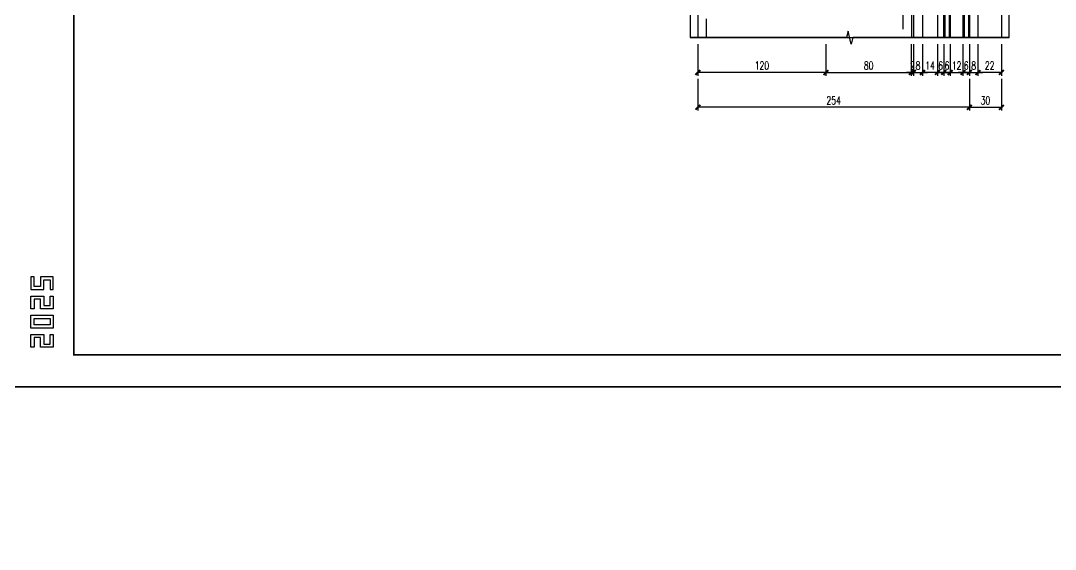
# Model space of a CAD drawing. Extents: x -160106 to 966792, y -663931 to 1550022.
# Drawn here: x -88229 to -87260, y -86977 to -86482 of the extents above; entities that cross this region are included whole.
import ezdxf
from ezdxf.enums import TextEntityAlignment as Align
from ezdxf.xclip import XClip

# ---------------------------------------------------------------- set-up
doc = ezdxf.new("R2010")
doc.units = 0
doc.linetypes.add('ZN-DASH', pattern=[0.35, 0.25, -0.1])
for name, color, linetype in [('!ZN1-填充-8', 8, 'Continuous'), ('!ZN3-玻璃幕墙-4', 4, 'Continuous'), ('!ZN4-辅助材料-1', 1, 'Continuous'), ('!ZN5-钢材投影-40', 40, 'Continuous'), ('!ZN5-铝材投影-112', 112, 'Continuous'), ('!ZN6-虚线-8', 8, 'ZN-DASH'), ('0-cxFrame', 155, 'Continuous'), ('3符号', 173, 'Continuous'), ('DIM', 173, 'Continuous')]:
    doc.layers.add(name, color=color, linetype=linetype)
doc.layers.add('0-cxText', color=131, linetype='Continuous', lineweight=25)
doc.styles.add('cx_tuming', font='simhei.ttf')
doc.styles.add('cx_tuqian1', font='')
doc.styles.add('DHTEXT-1', font='ROMANS.shx', dxfattribs={"width": 0.7, "bigfont": 'CHINESE.shx'})
doc.styles.add('黑体', font='simhei.ttf', dxfattribs={"height": 12})
doc.styles.get('cx_tuqian1').set_extended_font_data('SimSun')
doc.dimstyles.new('ZN3', dxfattribs={"dimscale": 3, "dimtxt": 2.5, "dimasz": 1.5, "dimexe": 1, "dimexo": 2, "dimgap": 0.9, "dimtad": 1, "dimdec": 0, "dimdsep": 46, "dimtxsty": 'DHTEXT-1', "dimblk": 'ARCHTICK', "dimcen": 2.5, "dimclrd": 173, "dimclre": 173, "dimclrt": 7, "dimazin": 2, "dimtfac": 1, "dimtix": 1, "dimtmove": 2, "dimatfit": 3, "dimfxl": 0, "dimarcsym": 0})

# ---------------------------------------------------------------- blocks, each defined once
blk = doc.blocks.new('*U2367')
at = {"layer": '!ZN1-填充-8'}
h = blk.add_hatch(dxfattribs=at)
h.set_pattern_fill('ANSI37', color=256, scale=0.5, style=0)
h.set_pattern_definition([(45, (6, 0), (-1.12253, 1.12253), []), (135, (6, 0), (-1.12253, -1.12253), [])])
h.paths.add_polyline_path([(0, 5), (0, 19), (1, 18), (14, 18), (14, 17.75), (12, 15.75), (12, 8.25), (14, 6.25), (14, 6), (1, 6)])
h = blk.add_hatch(dxfattribs=at)
h.set_pattern_fill('DOTS', color=8, style=0)
h.set_pattern_definition([(0, (6, 0), (0.79375, 1.5875), [0, -1.5875])])
h.paths.add_polyline_path([(13, 15.34), (13, 8.66), (14.41, 7.25), (17.8, 7.25), (17.8, 16.75), (14.41, 16.75)])
for points in [[(18.75, 18), (14, 18), (14, 17.75), (18.75, 17.75)], [(18.75, 6.25), (14, 6.25), (14, 6), (18.75, 6)]]:
    blk.add_hatch(color=256, dxfattribs=at).paths.add_polyline_path(points)
for p, q in [((0, 23), (310.96, 23)), ((0, 19), (310.96, 19)), ((0, 5), (310.96, 5)), ((0, 1), (310.96, 1))]:
    blk.add_line(p, q, dxfattribs=at)
at = {"layer": '!ZN3-玻璃幕墙-4'}
for points in [[(310.96, 24), (1, 24), (0, 23), (0, 19), (1, 18), (310.96, 18)], [(310.96, 6), (1, 6), (0, 5), (0, 1), (1, 0), (310.96, 0)]]:
    blk.add_lwpolyline(points, dxfattribs=at)
at = {"layer": '!ZN4-辅助材料-1'}
for points in [[(0, 5), (0, 19), (1, 18), (14, 18), (14, 17.75), (12, 15.75), (12, 8.25), (12, 8.25), (14, 6.25), (14, 6), (1, 6), (0, 5)], [(12, 15.75), (12, 8.25), (14, 6.25), (19, 6.25), (19, 17.75), (14, 17.75)], [(13, 15.34), (13, 8.66), (14.41, 7.25), (17.8, 7.25), (17.8, 16.75), (14.41, 16.75)], [(18.75, 18), (14, 18), (14, 17.75), (18.75, 17.75)], [(18.75, 6.25), (14, 6.25), (14, 6), (18.75, 6)]]:
    blk.add_lwpolyline(points, close=True, dxfattribs=at)
blk.add_lwpolyline([(18.4, 17.75), (18.4, 17.65), (14.04, 17.65), (12.1, 15.71), (12.1, 8.29), (14.04, 6.35), (18.4, 6.35), (18.4, 6.25), (18.4, 6.35)], dxfattribs=at)
at = {"layer": 'Defpoints', "color": 250}
for p in [(0, 24), (0, 18), (0, 6), (0, 0), (12, 6)]:
    blk.add_point(p, dxfattribs=at)
blk = doc.blocks.new('*U1001')
at = {"layer": '!ZN1-填充-8'}
for p, q in [((0, 23), (2653.04, 23)), ((0, 1), (2653.04, 1))]:
    blk.add_line(p, q, dxfattribs=at)
at = {"layer": '!ZN3-玻璃幕墙-4'}
for points in [[(2653.04, 24), (1, 24), (0, 23), (0, 19), (1, 18), (2653.04, 18)], [(2653.04, 6), (1, 6), (0, 5), (0, 1), (1, 0), (2653.04, 0)]]:
    blk.add_lwpolyline(points, dxfattribs=at)
blk = doc.blocks.new('20250825140909')
at = {"layer": '!ZN5-钢材投影-40', "ltscale": 0.3}
for p, q in [((-2454.46, 3318.96), (-2454.46, 2681.04)), ((-2254.46, 3318.96), (-2254.46, 2681.04)), ((-2454.46, 2681.04), (-2454.46, -30)), ((-2254.46, 2681.04), (-2254.46, -30))]:
    blk.add_line(p, q, dxfattribs=at)
at = {"layer": '!ZN5-铝材投影-112'}
for p, q in [((-2192.06, 3318.96), (-2192.06, 2681.04)), ((-2170.06, 3318.96), (-2170.06, 2681.04)), ((-2252.46, 2960), (-2252.46, 2681.04)), ((-2243.96, 2960), (-2243.96, 2681.04)), ((-2230.06, 2960), (-2230.06, 2681.04)), ((-2252.46, 60), (-2252.46, 2681.04)), ((-2243.96, 60), (-2243.96, 2681.04)), ((-2230.06, 60), (-2230.06, 2681.04)), ((-2192.06, 2681.04), (-2192.06, 11.83)), ((-2170.06, 2681.04), (-2170.06, 11.83))]:
    blk.add_line(p, q, dxfattribs=at)
at = {"layer": '!ZN6-虚线-8', "color": 8, "linetype": 'ZN-DASH', "ltscale": 70}
for p, q in [((-2446.46, 2681.04), (-2446.46, 3318.96)), ((-2262.46, 3318.96), (-2262.46, 2681.04)), ((-2446.46, -30), (-2446.46, 2681.04)), ((-2262.46, 2681.04), (-2262.46, -30))]:
    blk.add_line(p, q, dxfattribs=at)
at = {"layer": '!ZN3-玻璃幕墙-4', "xscale": -1.000000000000007, "rotation": 90}
blk.add_blockref('*U2367', (-2200.06, 2992), dxfattribs=at)
at = {"layer": '!ZN3-玻璃幕墙-4', "rotation": 90}
blk.add_blockref('*U1001', (-2200.06, 28), dxfattribs=at)
blk = doc.blocks.new('TK22.A2 L(Dragon)')
at = {"layer": '0-cxFrame', "color": 7, "const_width": 0.5}
blk.add_lwpolyline([(0, 0), (-594, 0), (-594, 420), (0, 420)], close=True, dxfattribs=at)
at = {"layer": '0-cxFrame', "const_width": 0.5}
blk.add_lwpolyline([(-80, 10), (-574, 10), (-574, 410), (-80, 410)], close=True, dxfattribs=at)
at = {"layer": 'Defpoints', "color": 2}
for points in [[(-586.37, 34.37), (-587.37, 34.37), (-587.37, 30.37), (-583.37, 30.37), (-583.37, 33.37), (-581.37, 33.37), (-581.37, 30.37), (-580.37, 30.37), (-580.37, 34.37), (-584.37, 34.37), (-584.37, 31.37), (-586.37, 31.37), (-586.37, 34.37)], [(-586.37, 24.37), (-587.37, 24.37), (-587.37, 28.37), (-583.37, 28.37), (-583.37, 25.37), (-581.37, 25.37), (-581.37, 28.37), (-580.37, 28.37), (-580.37, 24.37), (-584.37, 24.37), (-584.37, 27.37), (-586.37, 27.37), (-586.37, 24.37)], [(-586.37, 12.37), (-587.37, 12.37), (-587.37, 16.37), (-583.37, 16.37), (-583.37, 13.37), (-581.37, 13.37), (-581.37, 16.37), (-580.37, 16.37), (-580.37, 12.37), (-584.37, 12.37), (-584.37, 15.37), (-586.37, 15.37), (-586.37, 12.37)]]:
    blk.add_lwpolyline(points, dxfattribs=at)
for points in [[(-587.37, 18.37), (-587.37, 22.37), (-580.37, 22.37), (-580.37, 18.37)], [(-586.37, 19.37), (-586.37, 21.37), (-581.37, 21.37), (-581.37, 19.37)]]:
    blk.add_lwpolyline(points, close=True, dxfattribs=at)
at = {"style": '黑体', "flags": 4}
blk.add_attdef('图幅', text='', height=3.3, dxfattribs=at).set_placement((-40, 3), align=Align.RIGHT)
at = {"layer": '0-cxText', "flags": 4}
for tag, height, style, p in [('建设单位', 3.5, 'cx_tuming', (-45, 240)), ('项目名称', 3.5, 'cx_tuming', (-45, 210)), ('子项名称', 3.5, 'cx_tuming', (-45, 180)), ('工程编号', 3.3, 'cx_tuqian1', (-35, 165)), ('图名1', 3.5, 'cx_tuming', (-45, 87)), ('图名2', 3.5, 'cx_tuming', (-45, 79)), ('图名3', 3.5, 'cx_tuming', (-45, 71)), ('出图日期', 3.3, 'cx_tuqian1', (-39, 60)), ('专业', 3.3, 'cx_tuqian1', (-55, 52)), ('图号', 3.3, 'cx_tuqian1', (-55, 44)), ('版次', 3.3, 'cx_tuqian1', (-20, 44))]:
    blk.add_attdef(tag, text='', height=height, dxfattribs=dict(at, style=style)).set_placement(p, align=Align.MIDDLE)
at = {"layer": 'Defpoints', "color": 6, "flags": 4}
for tag, height, style, p in [('tufu', 3.3, '黑体', (-12, 12)), ('dwfname', 4, 'cx_tuqian1', (-80, 3))]:
    blk.add_attdef(tag, text='', height=height, dxfattribs=dict(at, style=style)).set_placement(p, align=Align.RIGHT)
blk = doc.blocks.new('_ArchTick')
at = {"color": 0, "linetype": 'ByBlock', "const_width": 0.4}
blk.add_lwpolyline([(-0.5, -0.5), (0.5, 0.5)], dxfattribs=at)
blk = doc.blocks.new('*D1127')
at = {"layer": 'Defpoints', "color": 0, "ltscale": 30, "transparency": 16777216}
for p in [(-87346.25, -86498.21), (-87340.25, -86498.21), (-87346.25, -86530.81)]:
    blk.add_point(p, dxfattribs=at)
at = {"layer": 'DIM', "color": 173, "linetype": 'ByBlock', "lineweight": -2, "ltscale": 30, "transparency": 16777216}
for p, q in [((-87346.25, -86504.21), (-87346.25, -86533.81)), ((-87340.25, -86504.21), (-87340.25, -86533.81)), ((-87346.25, -86530.81), (-87350.75, -86530.81)), ((-87340.25, -86530.81), (-87346.25, -86530.81)), ((-87340.25, -86530.81), (-87335.75, -86530.81))]:
    blk.add_line(p, q, dxfattribs=at)
at = {"layer": 'DIM', "color": 173, "lineweight": -2, "ltscale": 30, "transparency": 16777216, "xscale": 4.5, "yscale": 4.5, "zscale": 4.5}
blk.add_blockref('_ArchTick', (-87346.25, -86530.81), dxfattribs=at)
at = {"layer": 'DIM', "color": 173, "lineweight": -2, "ltscale": 30, "transparency": 16777216, "xscale": 4.5, "yscale": 4.5, "zscale": 4.5, "rotation": 180}
blk.add_blockref('_ArchTick', (-87340.25, -86530.81), dxfattribs=at)
at = {"layer": 'DIM', "color": 7, "ltscale": 30, "transparency": 16777216, "insert": (-87343.25, -86524.36), "char_height": 7.5, "attachment_point": 5, "style": 'DHTEXT-1'}
blk.add_mtext('6', dxfattribs=at)
blk = doc.blocks.new('*D1128')
at = {"layer": 'Defpoints', "color": 0, "ltscale": 30, "transparency": 16777216}
for p in [(-87358.25, -86498.21), (-87346.25, -86498.21), (-87346.25, -86530.81)]:
    blk.add_point(p, dxfattribs=at)
at = {"layer": 'DIM', "color": 173, "linetype": 'ByBlock', "lineweight": -2, "ltscale": 30, "transparency": 16777216}
for p, q in [((-87358.25, -86504.21), (-87358.25, -86533.81)), ((-87346.25, -86504.21), (-87346.25, -86533.81)), ((-87358.25, -86530.81), (-87362.75, -86530.81)), ((-87358.25, -86530.81), (-87346.25, -86530.81)), ((-87346.25, -86530.81), (-87341.75, -86530.81))]:
    blk.add_line(p, q, dxfattribs=at)
at = {"layer": 'DIM', "color": 173, "lineweight": -2, "ltscale": 30, "transparency": 16777216, "xscale": 4.5, "yscale": 4.5, "zscale": 4.5}
blk.add_blockref('_ArchTick', (-87358.25, -86530.81), dxfattribs=at)
at = {"layer": 'DIM', "color": 173, "lineweight": -2, "ltscale": 30, "transparency": 16777216, "xscale": 4.5, "yscale": 4.5, "zscale": 4.5, "rotation": 180}
blk.add_blockref('_ArchTick', (-87346.25, -86530.81), dxfattribs=at)
at = {"layer": 'DIM', "color": 7, "ltscale": 30, "transparency": 16777216, "insert": (-87352.25, -86524.36), "char_height": 7.5, "attachment_point": 5, "style": 'DHTEXT-1'}
blk.add_mtext('12', dxfattribs=at)
blk = doc.blocks.new('*D1129')
at = {"layer": 'Defpoints', "color": 0, "ltscale": 30, "transparency": 16777216}
for p in [(-87364.25, -86498.21), (-87358.25, -86498.21), (-87364.25, -86530.81)]:
    blk.add_point(p, dxfattribs=at)
at = {"layer": 'DIM', "color": 173, "linetype": 'ByBlock', "lineweight": -2, "ltscale": 30, "transparency": 16777216}
for p, q in [((-87364.25, -86504.21), (-87364.25, -86533.81)), ((-87358.25, -86504.21), (-87358.25, -86533.81)), ((-87364.25, -86530.81), (-87368.75, -86530.81)), ((-87358.25, -86530.81), (-87364.25, -86530.81)), ((-87358.25, -86530.81), (-87353.75, -86530.81))]:
    blk.add_line(p, q, dxfattribs=at)
at = {"layer": 'DIM', "color": 173, "lineweight": -2, "ltscale": 30, "transparency": 16777216, "xscale": 4.5, "yscale": 4.5, "zscale": 4.5}
blk.add_blockref('_ArchTick', (-87364.25, -86530.81), dxfattribs=at)
at = {"layer": 'DIM', "color": 173, "lineweight": -2, "ltscale": 30, "transparency": 16777216, "xscale": 4.5, "yscale": 4.5, "zscale": 4.5, "rotation": 180}
blk.add_blockref('_ArchTick', (-87358.25, -86530.81), dxfattribs=at)
at = {"layer": 'DIM', "color": 7, "ltscale": 30, "transparency": 16777216, "insert": (-87361.25, -86524.36), "char_height": 7.5, "attachment_point": 5, "style": 'DHTEXT-1'}
blk.add_mtext('6', dxfattribs=at)
blk = doc.blocks.new('*D1130')
at = {"layer": 'Defpoints', "color": 0, "ltscale": 30, "transparency": 16777216}
for p in [(-87370.25, -86498.21), (-87364.25, -86498.21), (-87364.25, -86530.81)]:
    blk.add_point(p, dxfattribs=at)
at = {"layer": 'DIM', "color": 173, "linetype": 'ByBlock', "lineweight": -2, "ltscale": 30, "transparency": 16777216}
for p, q in [((-87370.25, -86504.21), (-87370.25, -86533.81)), ((-87364.25, -86504.21), (-87364.25, -86533.81)), ((-87370.25, -86530.81), (-87374.75, -86530.81)), ((-87370.25, -86530.81), (-87364.25, -86530.81)), ((-87364.25, -86530.81), (-87359.75, -86530.81))]:
    blk.add_line(p, q, dxfattribs=at)
at = {"layer": 'DIM', "color": 173, "lineweight": -2, "ltscale": 30, "transparency": 16777216, "xscale": 4.5, "yscale": 4.5, "zscale": 4.5}
blk.add_blockref('_ArchTick', (-87370.25, -86530.81), dxfattribs=at)
at = {"layer": 'DIM', "color": 173, "lineweight": -2, "ltscale": 30, "transparency": 16777216, "xscale": 4.5, "yscale": 4.5, "zscale": 4.5, "rotation": 180}
blk.add_blockref('_ArchTick', (-87364.25, -86530.81), dxfattribs=at)
at = {"layer": 'DIM', "color": 7, "ltscale": 30, "transparency": 16777216, "insert": (-87367.25, -86524.36), "char_height": 7.5, "attachment_point": 5, "style": 'DHTEXT-1'}
blk.add_mtext('6', dxfattribs=at)
blk = doc.blocks.new('*D1131')
at = {"layer": 'Defpoints', "color": 0, "ltscale": 30, "transparency": 16777216}
for p in [(-87384.15, -86498.21), (-87370.25, -86498.21), (-87384.15, -86530.81)]:
    blk.add_point(p, dxfattribs=at)
at = {"layer": 'DIM', "color": 173, "linetype": 'ByBlock', "lineweight": -2, "ltscale": 30, "transparency": 16777216}
for p, q in [((-87384.15, -86504.21), (-87384.15, -86533.81)), ((-87370.25, -86504.21), (-87370.25, -86533.81)), ((-87370.25, -86530.81), (-87384.15, -86530.81))]:
    blk.add_line(p, q, dxfattribs=at)
at = {"layer": 'DIM', "color": 173, "lineweight": -2, "ltscale": 30, "transparency": 16777216, "xscale": 4.5, "yscale": 4.5, "zscale": 4.5, "rotation": 180}
blk.add_blockref('_ArchTick', (-87384.15, -86530.81), dxfattribs=at)
at = {"layer": 'DIM', "color": 173, "lineweight": -2, "ltscale": 30, "transparency": 16777216, "xscale": 4.5, "yscale": 4.5, "zscale": 4.5}
blk.add_blockref('_ArchTick', (-87370.25, -86530.81), dxfattribs=at)
at = {"layer": 'DIM', "color": 7, "ltscale": 30, "transparency": 16777216, "insert": (-87377.2, -86524.36), "char_height": 7.5, "attachment_point": 5, "style": 'DHTEXT-1'}
blk.add_mtext('14', dxfattribs=at)
blk = doc.blocks.new('*D1132')
at = {"layer": 'Defpoints', "color": 0, "ltscale": 30, "transparency": 16777216}
for p in [(-87392.65, -86498.21), (-87384.15, -86498.21), (-87384.15, -86530.81)]:
    blk.add_point(p, dxfattribs=at)
at = {"layer": 'DIM', "color": 173, "linetype": 'ByBlock', "lineweight": -2, "ltscale": 30, "transparency": 16777216}
for p, q in [((-87392.65, -86504.21), (-87392.65, -86533.81)), ((-87384.15, -86504.21), (-87384.15, -86533.81)), ((-87392.65, -86530.81), (-87397.15, -86530.81)), ((-87392.65, -86530.81), (-87384.15, -86530.81)), ((-87384.15, -86530.81), (-87379.65, -86530.81))]:
    blk.add_line(p, q, dxfattribs=at)
at = {"layer": 'DIM', "color": 173, "lineweight": -2, "ltscale": 30, "transparency": 16777216, "xscale": 4.5, "yscale": 4.5, "zscale": 4.5}
blk.add_blockref('_ArchTick', (-87392.65, -86530.81), dxfattribs=at)
at = {"layer": 'DIM', "color": 173, "lineweight": -2, "ltscale": 30, "transparency": 16777216, "xscale": 4.5, "yscale": 4.5, "zscale": 4.5, "rotation": 180}
blk.add_blockref('_ArchTick', (-87384.15, -86530.81), dxfattribs=at)
at = {"layer": 'DIM', "color": 7, "ltscale": 30, "transparency": 16777216, "insert": (-87388.4, -86524.36), "char_height": 7.5, "attachment_point": 5, "style": 'DHTEXT-1'}
blk.add_mtext('8', dxfattribs=at)
blk = doc.blocks.new('*D1133')
at = {"layer": 'Defpoints', "color": 0, "ltscale": 30, "transparency": 16777216}
for p in [(-87394.65, -86498.21), (-87392.65, -86498.21), (-87394.65, -86530.81)]:
    blk.add_point(p, dxfattribs=at)
at = {"layer": 'DIM', "color": 173, "linetype": 'ByBlock', "lineweight": -2, "ltscale": 30, "transparency": 16777216}
for p, q in [((-87394.65, -86504.21), (-87394.65, -86533.81)), ((-87392.65, -86504.21), (-87392.65, -86533.81)), ((-87394.65, -86530.81), (-87399.15, -86530.81)), ((-87392.65, -86530.81), (-87394.65, -86530.81)), ((-87392.65, -86530.81), (-87388.15, -86530.81))]:
    blk.add_line(p, q, dxfattribs=at)
at = {"layer": 'DIM', "color": 173, "lineweight": -2, "ltscale": 30, "transparency": 16777216, "xscale": 4.5, "yscale": 4.5, "zscale": 4.5}
blk.add_blockref('_ArchTick', (-87394.65, -86530.81), dxfattribs=at)
at = {"layer": 'DIM', "color": 173, "lineweight": -2, "ltscale": 30, "transparency": 16777216, "xscale": 4.5, "yscale": 4.5, "zscale": 4.5, "rotation": 180}
blk.add_blockref('_ArchTick', (-87392.65, -86530.81), dxfattribs=at)
at = {"layer": 'DIM', "color": 7, "ltscale": 30, "transparency": 16777216, "insert": (-87393.65, -86524.36), "char_height": 7.5, "attachment_point": 5, "style": 'DHTEXT-1'}
blk.add_mtext('2', dxfattribs=at)
blk = doc.blocks.new('*D1134')
at = {"layer": 'Defpoints', "color": 0, "ltscale": 30, "transparency": 16777216}
for p in [(-87474.65, -86498.21), (-87394.65, -86498.21), (-87394.65, -86530.81)]:
    blk.add_point(p, dxfattribs=at)
at = {"layer": 'DIM', "color": 173, "linetype": 'ByBlock', "lineweight": -2, "ltscale": 30, "transparency": 16777216}
for p, q in [((-87474.65, -86504.21), (-87474.65, -86533.81)), ((-87394.65, -86504.21), (-87394.65, -86533.81)), ((-87474.65, -86530.81), (-87394.65, -86530.81))]:
    blk.add_line(p, q, dxfattribs=at)
at = {"layer": 'DIM', "color": 173, "lineweight": -2, "ltscale": 30, "transparency": 16777216, "xscale": 4.5, "yscale": 4.5, "zscale": 4.5, "rotation": 180}
blk.add_blockref('_ArchTick', (-87474.65, -86530.81), dxfattribs=at)
at = {"layer": 'DIM', "color": 173, "lineweight": -2, "ltscale": 30, "transparency": 16777216, "xscale": 4.5, "yscale": 4.5, "zscale": 4.5}
blk.add_blockref('_ArchTick', (-87394.65, -86530.81), dxfattribs=at)
at = {"layer": 'DIM', "color": 7, "ltscale": 30, "transparency": 16777216, "insert": (-87434.65, -86524.36), "char_height": 7.5, "attachment_point": 5, "style": 'DHTEXT-1'}
blk.add_mtext('80', dxfattribs=at)
blk = doc.blocks.new('*D1135')
at = {"layer": 'Defpoints', "color": 0, "ltscale": 30, "transparency": 16777216}
for p in [(-87594.65, -86498.21), (-87474.65, -86498.21), (-87594.65, -86530.81)]:
    blk.add_point(p, dxfattribs=at)
at = {"layer": 'DIM', "color": 173, "linetype": 'ByBlock', "lineweight": -2, "ltscale": 30, "transparency": 16777216}
for p, q in [((-87594.65, -86504.21), (-87594.65, -86533.81)), ((-87474.65, -86504.21), (-87474.65, -86533.81)), ((-87474.65, -86530.81), (-87594.65, -86530.81))]:
    blk.add_line(p, q, dxfattribs=at)
at = {"layer": 'DIM', "color": 173, "lineweight": -2, "ltscale": 30, "transparency": 16777216, "xscale": 4.5, "yscale": 4.5, "zscale": 4.5, "rotation": 180}
blk.add_blockref('_ArchTick', (-87594.65, -86530.81), dxfattribs=at)
at = {"layer": 'DIM', "color": 173, "lineweight": -2, "ltscale": 30, "transparency": 16777216, "xscale": 4.5, "yscale": 4.5, "zscale": 4.5}
blk.add_blockref('_ArchTick', (-87474.65, -86530.81), dxfattribs=at)
at = {"layer": 'DIM', "color": 7, "ltscale": 30, "transparency": 16777216, "insert": (-87534.65, -86524.36), "char_height": 7.5, "attachment_point": 5, "style": 'DHTEXT-1'}
blk.add_mtext('120', dxfattribs=at)
blk = doc.blocks.new('*D1136')
at = {"layer": 'Defpoints', "color": 0, "ltscale": 30, "transparency": 16777216}
for p in [(-87340.25, -86498.21), (-87332.25, -86498.21), (-87332.25, -86530.81)]:
    blk.add_point(p, dxfattribs=at)
at = {"layer": 'DIM', "color": 173, "linetype": 'ByBlock', "lineweight": -2, "ltscale": 30, "transparency": 16777216}
for p, q in [((-87340.25, -86504.21), (-87340.25, -86533.81)), ((-87332.25, -86504.21), (-87332.25, -86533.81)), ((-87340.25, -86530.81), (-87344.75, -86530.81)), ((-87340.25, -86530.81), (-87332.25, -86530.81)), ((-87332.25, -86530.81), (-87327.75, -86530.81))]:
    blk.add_line(p, q, dxfattribs=at)
at = {"layer": 'DIM', "color": 173, "lineweight": -2, "ltscale": 30, "transparency": 16777216, "xscale": 4.5, "yscale": 4.5, "zscale": 4.5}
blk.add_blockref('_ArchTick', (-87340.25, -86530.81), dxfattribs=at)
at = {"layer": 'DIM', "color": 173, "lineweight": -2, "ltscale": 30, "transparency": 16777216, "xscale": 4.5, "yscale": 4.5, "zscale": 4.5, "rotation": 180}
blk.add_blockref('_ArchTick', (-87332.25, -86530.81), dxfattribs=at)
at = {"layer": 'DIM', "color": 7, "ltscale": 30, "transparency": 16777216, "insert": (-87336.25, -86524.36), "char_height": 7.5, "attachment_point": 5, "style": 'DHTEXT-1'}
blk.add_mtext('8', dxfattribs=at)
blk = doc.blocks.new('*D1137')
at = {"layer": 'Defpoints', "color": 0, "ltscale": 30, "transparency": 16777216}
for p in [(-87332.25, -86498.21), (-87310.25, -86498.21), (-87332.25, -86530.81)]:
    blk.add_point(p, dxfattribs=at)
at = {"layer": 'DIM', "color": 173, "linetype": 'ByBlock', "lineweight": -2, "ltscale": 30, "transparency": 16777216}
for p, q in [((-87332.25, -86504.21), (-87332.25, -86533.81)), ((-87310.25, -86504.21), (-87310.25, -86533.81)), ((-87310.25, -86530.81), (-87332.25, -86530.81))]:
    blk.add_line(p, q, dxfattribs=at)
at = {"layer": 'DIM', "color": 173, "lineweight": -2, "ltscale": 30, "transparency": 16777216, "xscale": 4.5, "yscale": 4.5, "zscale": 4.5, "rotation": 180}
blk.add_blockref('_ArchTick', (-87332.25, -86530.81), dxfattribs=at)
at = {"layer": 'DIM', "color": 173, "lineweight": -2, "ltscale": 30, "transparency": 16777216, "xscale": 4.5, "yscale": 4.5, "zscale": 4.5}
blk.add_blockref('_ArchTick', (-87310.25, -86530.81), dxfattribs=at)
at = {"layer": 'DIM', "color": 7, "ltscale": 30, "transparency": 16777216, "insert": (-87321.25, -86524.36), "char_height": 7.5, "attachment_point": 5, "style": 'DHTEXT-1'}
blk.add_mtext('22', dxfattribs=at)
blk = doc.blocks.new('*D1138')
at = {"layer": 'Defpoints', "color": 0, "ltscale": 30, "transparency": 16777216}
for p in [(-87594.65, -86530.81), (-87340.25, -86530.81), (-87594.65, -86563.41)]:
    blk.add_point(p, dxfattribs=at)
at = {"layer": 'DIM', "color": 173, "linetype": 'ByBlock', "lineweight": -2, "ltscale": 30, "transparency": 16777216}
for p, q in [((-87594.65, -86536.81), (-87594.65, -86566.41)), ((-87340.25, -86536.81), (-87340.25, -86566.41)), ((-87340.25, -86563.41), (-87594.65, -86563.41))]:
    blk.add_line(p, q, dxfattribs=at)
at = {"layer": 'DIM', "color": 173, "lineweight": -2, "ltscale": 30, "transparency": 16777216, "xscale": 4.5, "yscale": 4.5, "zscale": 4.5, "rotation": 180}
blk.add_blockref('_ArchTick', (-87594.65, -86563.41), dxfattribs=at)
at = {"layer": 'DIM', "color": 173, "lineweight": -2, "ltscale": 30, "transparency": 16777216, "xscale": 4.5, "yscale": 4.5, "zscale": 4.5}
blk.add_blockref('_ArchTick', (-87340.25, -86563.41), dxfattribs=at)
at = {"layer": 'DIM', "color": 7, "ltscale": 30, "transparency": 16777216, "insert": (-87467.45, -86556.96), "char_height": 7.5, "attachment_point": 5, "style": 'DHTEXT-1'}
blk.add_mtext('254', dxfattribs=at)
blk = doc.blocks.new('*D1139')
at = {"layer": 'Defpoints', "color": 0, "ltscale": 30, "transparency": 16777216}
for p in [(-87340.25, -86530.81), (-87310.25, -86530.81), (-87310.25, -86563.41)]:
    blk.add_point(p, dxfattribs=at)
at = {"layer": 'DIM', "color": 173, "linetype": 'ByBlock', "lineweight": -2, "ltscale": 30, "transparency": 16777216}
for p, q in [((-87340.25, -86536.81), (-87340.25, -86566.41)), ((-87310.25, -86536.81), (-87310.25, -86566.41)), ((-87340.25, -86563.41), (-87310.25, -86563.41))]:
    blk.add_line(p, q, dxfattribs=at)
at = {"layer": 'DIM', "color": 173, "lineweight": -2, "ltscale": 30, "transparency": 16777216, "xscale": 4.5, "yscale": 4.5, "zscale": 4.5, "rotation": 180}
blk.add_blockref('_ArchTick', (-87340.25, -86563.41), dxfattribs=at)
at = {"layer": 'DIM', "color": 173, "lineweight": -2, "ltscale": 30, "transparency": 16777216, "xscale": 4.5, "yscale": 4.5, "zscale": 4.5}
blk.add_blockref('_ArchTick', (-87310.25, -86563.41), dxfattribs=at)
at = {"layer": 'DIM', "color": 7, "ltscale": 30, "transparency": 16777216, "insert": (-87325.25, -86556.96), "char_height": 7.5, "attachment_point": 5, "style": 'DHTEXT-1'}
blk.add_mtext('30', dxfattribs=at)

msp = doc.modelspace()

# ---------------------------------------------------------------- block references
at = {"ltscale": 1000}
ref = msp.add_blockref('20250825140909', (-85140.18, -89179.25), dxfattribs=at)
XClip(ref).set_block_clipping_path([(-2461.6649542452, 2681.0439448896), (-2162.8632392265, 3318.9560553018)])

# ---------------------------------------------------------------- dimensions: what is measured, and where the dimension line sits
at = {"layer": 'DIM', "ltscale": 30}
for base, p2, picture, middle in [((-87594.65, -86563.41), (-87594.65, -86530.81), '*D1138', (-87467.45, -86556.96)), ((-87310.25, -86563.41), (-87310.25, -86530.81), '*D1139', (-87325.25, -86556.96))]:
    dim = msp.add_linear_dim(base=base, p1=(-87340.25, -86530.81), p2=p2, dimstyle='ZN3', dxfattribs=at)
    dim.commit()
    dim.dimension.update_dxf_attribs({"geometry": picture, "text_midpoint": middle})

# ---------------------------------------------------------------- next in the draw order: linework, layer by layer
at = {"layer": '3符号', "elevation": 0}
msp.add_lwpolyline([(-87303.05, -86498.21), (-87449.45, -86498.21), (-87450.95, -86504.21), (-87453.95, -86492.21), (-87455.45, -86498.21), (-87601.85, -86498.21)], dxfattribs=at)

# ---------------------------------------------------------------- next in the draw order: block references
at = {"layer": '0-cxFrame', "xscale": 3, "yscale": 3, "zscale": 3}
msp.add_blockref('TK22.A2 L(Dragon)', (-86457.4, -86825.19), dxfattribs=at)

# ---------------------------------------------------------------- next in the draw order: dimensions: what is measured, and where the dimension line sits
at = {"layer": 'DIM', "ltscale": 30}
for base, p1, p2, picture, middle in [((-87594.65, -86530.81), (-87474.65, -86498.21), (-87594.65, -86498.21), '*D1135', (-87534.65, -86524.36)), ((-87394.65, -86530.81), (-87474.65, -86498.21), (-87394.65, -86498.21), '*D1134', (-87434.65, -86524.36)), ((-87394.65, -86530.81), (-87392.65, -86498.21), (-87394.65, -86498.21), '*D1133', (-87393.65, -86524.36)), ((-87384.14791, -86530.81006), (-87392.64788, -86498.20845), (-87384.14791, -86498.20845), '*D1132', (-87388.39789, -86524.36006)), ((-87384.15, -86530.81), (-87370.25, -86498.21), (-87384.15, -86498.21), '*D1131', (-87377.2, -86524.36)), ((-87364.25, -86530.81), (-87370.25, -86498.21), (-87364.25, -86498.21), '*D1130', (-87367.25, -86524.36)), ((-87364.25, -86530.81), (-87358.25, -86498.21), (-87364.25, -86498.21), '*D1129', (-87361.25, -86524.36)), ((-87346.25, -86530.81), (-87358.25, -86498.21), (-87346.25, -86498.21), '*D1128', (-87352.25, -86524.36)), ((-87346.25, -86530.81), (-87340.25, -86498.21), (-87346.25, -86498.21), '*D1127', (-87343.25, -86524.36)), ((-87332.25, -86530.81), (-87340.25, -86498.21), (-87332.25, -86498.21), '*D1136', (-87336.25, -86524.36)), ((-87332.25, -86530.81), (-87310.25, -86498.21), (-87332.25, -86498.21), '*D1137', (-87321.25, -86524.36))]:
    dim = msp.add_linear_dim(base=base, p1=p1, p2=p2, dimstyle='ZN3', dxfattribs=at)
    dim.commit()
    dim.dimension.update_dxf_attribs({"geometry": picture, "text_midpoint": middle})

doc.saveas('drawing.dxf')
